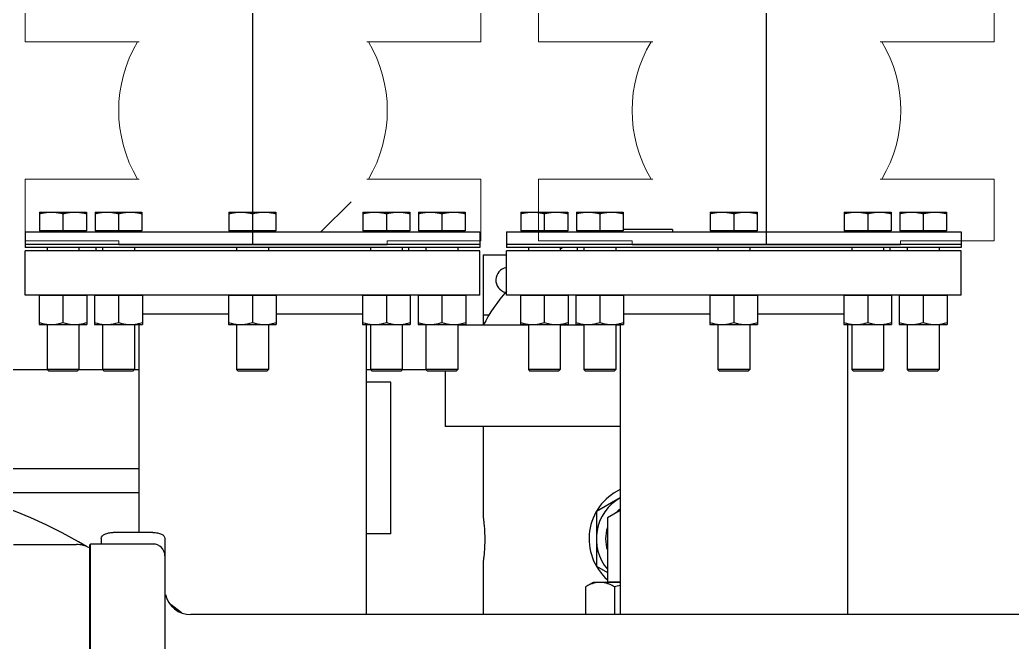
# Model space of a CAD drawing. Extents: x 0 to 160756, y 0 to 229247.
# Drawn here: x 65624.7 to 66123.4, y 98074.9 to 98387.6 of the extents above; entities that cross this region are included whole.
import ezdxf

# ---------------------------------------------------------------- set-up
doc = ezdxf.new("R2010")
doc.units = 0
doc.header["$LTSCALE"] = 10
doc.linetypes.add('XCM7P30CDA$0$22P2-SM-07-C10-001-CDA$0$F22P2-CDA-07-C10-00$0$CENTER', pattern=[50.8, 31.75, -6.35, 6.35, -6.35])
doc.linetypes.add('XCM7P30CDA-200K$0$22P2-SM-07-C10-001-CDA$0$F22P2-CDA-07-C10-00$0$CENTER', pattern=[50.8, 31.75, -6.35, 6.35, -6.35])
doc.layers.add('XCM7P30CDA$0$22P2-SM-07-C10-001-CDA$0$F22P2-CDA-07-C10-00$0$Center', color=252, linetype='XCM7P30CDA$0$22P2-SM-07-C10-001-CDA$0$F22P2-CDA-07-C10-00$0$CENTER')
doc.layers.add('XCM7P30CDA-200K$0$22P2-SM-07-C10-001-CDA$0$F22P2-CDA-07-C10-00$0$Center', color=1, linetype='XCM7P30CDA-200K$0$22P2-SM-07-C10-001-CDA$0$F22P2-CDA-07-C10-00$0$CENTER')
for name, color, linetype, lineweight in [('XCM7P30CDA$0$M-PIPE-32_4C CONDENSER WATER SUPPLY-1', 252, 'Continuous', 5), ('XCM7P30CDA$0$M-PIPE-38_4C CONDENSER WATER RETURN-1', 252, 'Continuous', 5), ('XCM7Q30CDA-200K$0$xCUP-L40-M03-HVAC-EQ$0$xCUP-L40-M03-HVAC-EQ$0$XCUP-L40-HVAC-EQ$0$XCUP-L40-HVAC-機房EQ$0$U-CDA-EQ', 3, 'Continuous', 25)]:
    doc.layers.add(name, color=color, linetype=linetype, lineweight=lineweight)
doc.layers.add('XCM7P30CDA-200K$0$M-PIPE-32_4C CONDENSER WATER SUPPLY-1', color=4, linetype='Continuous', lineweight=5, true_color=0x00ffff)
doc.layers.add('XCM7P30CDA-200K$0$M-PIPE-38_4C CONDENSER WATER RETURN-1', color=3, linetype='Continuous', lineweight=5, true_color=0x00ff00)

# ---------------------------------------------------------------- blocks, each defined once
blk = doc.blocks.new('XCM7P30CDA-200K$0$22P2-SM-07-C10-001-CDA$0$F22P2-CDA-07-C10-00$0$FlexibleRubberJoint-100A_F150#')
at = {"color": 0, "linetype": 'ByBlock'}
for p, q in [((6.745, 13.5), (-6.745, 13.5)), ((-6.745, 13.5), (-6.745, 13.3)), ((6.745, 13.3), (6.745, 13.5)), ((-11.45, 13.3), (-6.745, 13.3)), ((-11.45, 13.3), (-11.45, 10.2)), ((6.745, 13.3), (11.45, 13.3)), ((11.45, 10.2), (11.45, 13.3)), ((-11.45, 10.2), (-5.715, 10.2)), ((5.715, 10.2), (11.45, 10.2)), ((-5.715, 3.3), (-11.45, 3.3)), ((-11.45, 3.3), (-11.45, 0.2)), ((11.45, 3.3), (5.715, 3.3)), ((11.45, 0.2), (11.45, 3.3)), ((-6.745, 0.2), (-11.45, 0.2)), ((-6.745, 0.2), (-6.745, 0)), ((-6.745, 0), (6.745, 0)), ((11.45, 0.2), (6.745, 0.2)), ((6.745, 0), (6.745, 0.2))]:
    blk.add_line(p, q, dxfattribs=at)
for start, end in [(149.2621, 210.7379), (329.2621, 30.7379)]:
    blk.add_arc((0, 6.75), 6.75, start, end, dxfattribs=at)
at = {"layer": 'XCM7P30CDA-200K$0$22P2-SM-07-C10-001-CDA$0$F22P2-CDA-07-C10-00$0$Center'}
blk.add_line((0, 13.5), (0, 0), dxfattribs=at)
blk = doc.blocks.new('XCM7P30CDA-200K')
at = {"layer": 'XCM7P30CDA-200K$0$M-PIPE-32_4C CONDENSER WATER SUPPLY-1', "xscale": 10, "yscale": 10, "zscale": 10, "rotation": 180}
blk.add_blockref('XCM7P30CDA-200K$0$22P2-SM-07-C10-001-CDA$0$F22P2-CDA-07-C10-00$0$FlexibleRubberJoint-100A_F150#', (65999.87, 98409.65), dxfattribs=at)
at = {"layer": 'XCM7P30CDA-200K$0$M-PIPE-38_4C CONDENSER WATER RETURN-1', "xscale": 10, "yscale": 10, "zscale": 10, "rotation": 180}
blk.add_blockref('XCM7P30CDA-200K$0$22P2-SM-07-C10-001-CDA$0$F22P2-CDA-07-C10-00$0$FlexibleRubberJoint-100A_F150#', (65741.83, 98409.65), dxfattribs=at)
blk = doc.blocks.new('XCM7Q30CDA-200K$0$xCUP-L40-M03-HVAC-EQ$0$xCUP-L40-M03-HVAC-EQ$0$XCUP-L40-HVAC-EQ$0$C700')
at = {"linetype": 'Continuous'}
for p, q in [((707.09, -476), (707.09, -523.53)), ((645.12, -569.61), (645.12, -490.14)), ((657.11, -569.61), (657.11, -490.14)), ((619.18, -506.58), (619.18, -538.32)), ((618.15, -543.28), (620.57, -539.23)), ((707.09, -539.52), (707.09, -551.41)), ((618.9, -544.77), (262.87, -544.77)), ((363.41, -545.27), (619.4, -545.27)), ((618.9, -544.77), (619.4, -545.27)), ((619.4, -576.75), (619.4, -545.27)), ((622.22, -550.76), (619.4, -550.76)), ((625.22, -576.75), (625.22, -556.76)), ((707.09, -567.4), (707.09, -569.61)), ((613.4, -582.75), (332.19, -582.75)), ((622.22, -582.75), (613.41, -582.75)), ((584.78, -591.14), (588.79, -585.89)), ((583.92, -1408.38), (583.92, -595.74)), ((791.42, -676.36), (776.21, -661.15)), ((624.58, -696.3), (624.58, -683.85)), ((700.74, -696.3), (700.74, -683.85)), ((707.09, -683.85), (707.09, -686.05)), ((624.58, -696.3), (700.74, -696.3)), ((707.09, -702.05), (707.09, -713.94)), ((706.24, -723.66), (678.54, -723.66)), ((678.54, -811.5), (678.54, -723.66)), ((729.31, -765.42), (729.31, -729.93)), ((610.66, -742.7), (583.92, -742.7)), ((678.54, -742.7), (632.88, -742.7)), ((764.71, -742.7), (729.31, -742.7)), ((734.39, -745.58), (734.39, -742.7)), ((764.71, -742.7), (764.71, -754.37)), ((729.31, -793.3), (729.31, -781.41)), ((597.88, -794.05), (583.92, -794.05)), ((600.14, -797.98), (597.88, -794.05)), ((600.14, -811.5), (600.14, -797.98)), ((608.26, -799.57), (605.05, -805.12)), ((635.74, -799.57), (608.26, -799.57)), ((642.62, -811.47), (635.74, -799.57)), ((632.54, -805.12), (600.17, -805.12)), ((600.17, -811.5), (600.17, -805.12)), ((636.22, -811.5), (632.54, -805.12)), ((597.88, -808.71), (583.92, -808.71)), ((729.31, -811.5), (729.31, -809.3)), ((777.4, -837.91), (777.4, -813.08)), ((777.4, -837.91), (776.21, -837.91))]:
    blk.add_line(p, q, dxfattribs=at)
at = {"linetype": 'Continuous', "lineweight": 30}
for p, q in [((744.52, -512.48), (766.81, -512.48)), ((744.52, -740.98), (744.52, -512.48)), ((766.81, -740.98), (766.81, -512.48)), ((776.21, -512.48), (768.34, -512.48)), ((768.34, -740.98), (768.34, -512.48)), ((769.86, -740.98), (769.86, -512.48)), ((776.21, -512.48), (776.21, -740.98)), ((707.04, -523.53), (706.24, -524.33)), ((729.68, -523.53), (707.04, -523.53)), ((707.04, -539.52), (707.04, -523.53)), ((744.37, -519.53), (729.68, -519.53)), ((729.68, -519.53), (729.68, -543.52)), ((744.37, -519.53), (744.37, -543.52)), ((744.37, -520.53), (744.47, -520.53)), ((744.47, -542.52), (744.47, -520.53)), ((744.52, -523.53), (744.47, -523.53)), ((768.34, -523.53), (766.81, -523.53)), ((776.71, -520.35), (776.21, -520.53)), ((786.2, -519.74), (776.71, -519.74)), ((776.71, -543.31), (776.71, -519.74)), ((786.2, -519.74), (786.2, -543.31)), ((706.24, -538.72), (706.24, -524.33)), ((744.37, -531.52), (730.75, -531.52)), ((785.45, -531.52), (776.71, -531.52)), ((707.04, -539.52), (706.24, -538.72)), ((729.68, -539.52), (707.04, -539.52)), ((744.37, -543.52), (729.68, -543.52)), ((744.37, -542.52), (744.47, -542.52)), ((744.52, -539.52), (744.47, -539.52)), ((768.34, -539.52), (766.81, -539.52)), ((776.71, -542.7), (776.21, -542.52)), ((786.2, -543.31), (776.71, -543.31)), ((744.37, -547.41), (729.68, -547.41)), ((729.68, -547.41), (729.68, -571.4)), ((744.37, -547.41), (744.37, -571.4)), ((744.37, -548.41), (744.47, -548.41)), ((744.47, -570.4), (744.47, -548.41)), ((766.81, -548.15), (768.34, -548.15)), ((776.71, -548.23), (776.21, -548.41)), ((786.2, -547.62), (776.71, -547.62)), ((776.71, -571.19), (776.71, -547.62)), ((786.2, -547.62), (786.2, -571.19)), ((707.04, -551.41), (706.24, -552.21)), ((706.24, -566.6), (706.24, -552.21)), ((729.68, -551.41), (707.04, -551.41)), ((707.04, -567.4), (707.04, -551.41)), ((744.52, -551.41), (744.47, -551.41)), ((768.34, -551.41), (766.81, -551.41)), ((744.37, -559.41), (730.75, -559.41)), ((785.45, -559.41), (776.71, -559.41)), ((707.04, -567.4), (706.24, -566.6)), ((729.68, -567.4), (707.04, -567.4)), ((744.52, -567.4), (744.47, -567.4)), ((768.34, -567.4), (766.81, -567.4)), ((729.68, -569.61), (625.22, -569.61)), ((744.37, -571.4), (729.68, -571.4)), ((735, -571.4), (735, -614.73)), ((744.37, -570.4), (744.47, -570.4)), ((776.71, -570.58), (776.21, -570.4)), ((786.2, -571.19), (776.71, -571.19)), ((744.37, -614.73), (729.68, -614.73)), ((729.68, -614.73), (729.68, -638.72)), ((744.37, -614.73), (744.37, -638.72)), ((744.37, -615.73), (744.47, -615.73)), ((744.47, -637.72), (744.47, -615.73)), ((776.71, -615.55), (776.21, -615.73)), ((786.2, -614.94), (776.71, -614.94)), ((776.71, -638.51), (776.71, -614.94)), ((786.2, -614.94), (786.2, -638.51)), ((707.04, -618.73), (706.24, -619.53)), ((706.24, -633.93), (706.24, -619.53)), ((729.68, -618.73), (707.04, -618.73)), ((707.04, -634.73), (707.04, -618.73)), ((744.52, -618.73), (744.47, -618.73)), ((768.34, -618.73), (766.81, -618.73)), ((744.37, -626.73), (730.75, -626.73)), ((785.45, -626.73), (776.71, -626.73)), ((707.04, -634.73), (706.24, -633.93)), ((729.68, -634.73), (707.04, -634.73)), ((744.37, -637.72), (744.47, -637.72)), ((744.52, -634.73), (744.47, -634.73)), ((768.34, -634.73), (766.81, -634.73)), ((776.71, -637.91), (776.21, -637.72)), ((744.37, -638.72), (729.68, -638.72)), ((735, -638.72), (735, -682.06)), ((786.2, -638.51), (776.71, -638.51)), ((744.37, -682.06), (729.68, -682.06)), ((729.68, -682.06), (729.68, -706.05)), ((744.37, -682.06), (744.37, -706.05)), ((744.37, -683.06), (744.47, -683.06)), ((744.47, -705.05), (744.47, -683.06)), ((776.71, -682.87), (776.21, -683.06)), ((786.2, -682.27), (776.71, -682.27)), ((776.71, -705.84), (776.71, -682.27)), ((786.2, -682.27), (786.2, -705.84)), ((729.68, -683.85), (583.92, -683.85)), ((707.04, -686.05), (706.24, -686.85)), ((706.24, -701.25), (706.24, -686.85)), ((729.68, -686.05), (707.04, -686.05)), ((707.04, -702.05), (707.04, -686.05)), ((744.52, -686.05), (744.47, -686.05)), ((768.34, -686.05), (766.81, -686.05)), ((744.37, -694.05), (730.75, -694.05)), ((785.45, -694.05), (776.71, -694.05)), ((707.04, -702.05), (706.24, -701.25)), ((729.68, -702.05), (707.04, -702.05)), ((744.52, -702.05), (744.47, -702.05)), ((768.34, -702.05), (766.81, -702.05)), ((744.37, -706.05), (729.68, -706.05)), ((744.37, -705.05), (744.47, -705.05)), ((766.81, -705.31), (768.34, -705.31)), ((776.71, -705.23), (776.21, -705.05)), ((786.2, -705.84), (776.71, -705.84)), ((744.37, -709.94), (729.68, -709.94)), ((729.68, -709.94), (729.68, -733.93)), ((744.37, -709.94), (744.37, -733.93)), ((744.37, -710.94), (744.47, -710.94)), ((744.47, -732.93), (744.47, -710.94)), ((776.71, -710.76), (776.21, -710.94)), ((786.2, -710.15), (776.71, -710.15)), ((776.71, -733.72), (776.71, -710.15)), ((786.2, -710.15), (786.2, -733.72)), ((707.04, -713.94), (706.24, -714.74)), ((706.24, -729.13), (706.24, -714.74)), ((729.68, -713.94), (707.04, -713.94)), ((707.04, -729.93), (707.04, -713.94)), ((744.52, -713.94), (744.47, -713.94)), ((768.34, -713.94), (766.81, -713.94)), ((744.37, -721.94), (730.75, -721.94)), ((785.45, -721.94), (776.71, -721.94)), ((707.04, -729.93), (706.24, -729.13)), ((729.68, -729.93), (707.04, -729.93)), ((744.37, -732.93), (744.47, -732.93)), ((744.52, -729.93), (744.47, -729.93)), ((768.34, -729.93), (766.81, -729.93)), ((776.71, -733.11), (776.21, -732.93)), ((744.37, -733.93), (729.68, -733.93)), ((786.2, -733.72), (776.71, -733.72)), ((744.52, -740.98), (766.81, -740.98)), ((776.21, -740.98), (768.34, -740.98)), ((744.52, -754.37), (766.81, -754.37)), ((744.52, -982.87), (744.52, -754.37)), ((766.81, -982.87), (766.81, -754.37)), ((776.21, -754.37), (768.34, -754.37)), ((768.34, -982.87), (768.34, -754.37)), ((769.86, -982.87), (769.86, -754.37)), ((776.21, -754.37), (776.21, -982.87)), ((744.37, -761.42), (729.68, -761.42)), ((729.68, -761.42), (729.68, -785.41)), ((744.37, -761.42), (744.37, -785.41)), ((744.37, -762.42), (744.47, -762.42)), ((744.47, -784.41), (744.47, -762.42)), ((776.71, -762.24), (776.21, -762.42)), ((786.2, -761.63), (776.71, -761.63)), ((776.71, -785.2), (776.71, -761.63)), ((786.2, -761.63), (786.2, -785.2)), ((707.04, -765.42), (706.24, -766.22)), ((706.24, -780.61), (706.24, -766.22)), ((729.68, -765.42), (707.04, -765.42)), ((707.04, -781.41), (707.04, -765.42)), ((744.52, -765.42), (744.47, -765.42)), ((768.34, -765.42), (766.81, -765.42)), ((744.37, -773.41), (730.75, -773.41)), ((785.45, -773.41), (776.71, -773.41)), ((707.04, -781.41), (706.24, -780.61)), ((729.68, -781.41), (707.04, -781.41)), ((744.52, -781.41), (744.47, -781.41)), ((768.34, -781.41), (766.81, -781.41)), ((744.37, -785.41), (729.68, -785.41)), ((744.37, -784.41), (744.47, -784.41)), ((776.71, -784.59), (776.21, -784.41)), ((786.2, -785.2), (776.71, -785.2)), ((744.37, -789.3), (729.68, -789.3)), ((729.68, -789.3), (729.68, -813.29)), ((744.37, -789.3), (744.37, -813.29)), ((744.37, -790.3), (744.47, -790.3)), ((744.47, -812.29), (744.47, -790.3)), ((766.81, -790.04), (768.34, -790.04)), ((776.71, -790.12), (776.21, -790.3)), ((786.2, -789.51), (776.71, -789.51)), ((776.71, -813.08), (776.71, -789.51)), ((786.2, -789.51), (786.2, -813.08)), ((707.04, -793.3), (706.24, -794.1)), ((706.24, -808.5), (706.24, -794.1)), ((729.68, -793.3), (707.04, -793.3)), ((707.04, -809.3), (707.04, -793.3)), ((744.52, -793.3), (744.47, -793.3)), ((768.34, -793.3), (766.81, -793.3)), ((744.37, -801.3), (730.75, -801.3)), ((785.45, -801.3), (776.71, -801.3)), ((729.68, -811.5), (583.92, -811.5)), ((707.04, -809.3), (706.24, -808.5)), ((729.68, -809.3), (707.04, -809.3)), ((744.37, -812.29), (744.47, -812.29)), ((744.52, -809.3), (744.47, -809.3)), ((768.34, -809.3), (766.81, -809.3)), ((776.71, -812.48), (776.21, -812.29)), ((744.37, -813.29), (729.68, -813.29)), ((735, -813.29), (735, -856.63)), ((786.2, -813.08), (776.71, -813.08)), ((744.37, -856.63), (729.68, -856.63)), ((729.68, -856.63), (729.68, -880.62)), ((744.37, -856.63), (744.37, -880.62)), ((744.37, -857.63), (744.47, -857.63)), ((744.47, -879.62), (744.47, -857.63)), ((776.71, -857.44), (776.21, -857.63)), ((786.2, -856.84), (776.71, -856.84)), ((776.71, -880.41), (776.71, -856.84)), ((786.2, -856.84), (786.2, -880.41)), ((707.04, -860.62), (706.24, -861.42)), ((706.24, -875.82), (706.24, -861.42)), ((729.68, -860.62), (707.04, -860.62)), ((707.04, -876.62), (707.04, -860.62)), ((744.52, -860.62), (744.47, -860.62)), ((768.34, -860.62), (766.81, -860.62)), ((744.37, -868.62), (730.75, -868.62)), ((785.45, -868.62), (776.71, -868.62)), ((707.04, -876.62), (706.24, -875.82)), ((729.68, -876.62), (707.04, -876.62)), ((744.52, -876.62), (744.47, -876.62)), ((768.34, -876.62), (766.81, -876.62)), ((744.37, -880.62), (729.68, -880.62)), ((735, -880.62), (735, -923.95)), ((744.37, -879.62), (744.47, -879.62)), ((776.71, -879.8), (776.21, -879.62)), ((786.2, -880.41), (776.71, -880.41)), ((729.68, -925.75), (583.92, -925.75)), ((744.37, -923.95), (729.68, -923.95)), ((729.68, -923.95), (729.68, -947.94)), ((744.37, -923.95), (744.37, -947.94)), ((744.37, -924.95), (744.47, -924.95)), ((744.47, -946.94), (744.47, -924.95)), ((776.71, -924.77), (776.21, -924.95)), ((786.2, -924.16), (776.71, -924.16)), ((776.71, -947.73), (776.71, -924.16)), ((786.2, -924.16), (786.2, -947.73)), ((707.04, -927.95), (706.24, -928.75)), ((706.24, -943.14), (706.24, -928.75)), ((729.68, -927.95), (707.04, -927.95)), ((707.04, -943.94), (707.04, -927.95)), ((744.52, -927.95), (744.47, -927.95)), ((768.34, -927.95), (766.81, -927.95)), ((744.37, -935.94), (730.75, -935.94)), ((785.45, -935.94), (776.71, -935.94)), ((707.04, -943.94), (706.24, -943.14)), ((729.68, -943.94), (707.04, -943.94)), ((744.37, -946.94), (744.47, -946.94)), ((744.52, -943.94), (744.47, -943.94)), ((768.34, -943.94), (766.81, -943.94)), ((766.81, -947.2), (768.34, -947.2)), ((776.71, -947.12), (776.21, -946.94)), ((744.37, -947.94), (729.68, -947.94)), ((744.37, -951.83), (729.68, -951.83)), ((729.68, -951.83), (729.68, -975.82)), ((744.37, -951.83), (744.37, -975.82)), ((786.2, -947.73), (776.71, -947.73)), ((786.2, -952.04), (776.71, -952.04)), ((776.71, -975.61), (776.71, -952.04)), ((786.2, -952.04), (786.2, -975.61)), ((707.04, -955.83), (706.24, -956.63)), ((706.24, -971.03), (706.24, -956.63)), ((729.68, -955.83), (707.04, -955.83)), ((707.04, -971.82), (707.04, -955.83)), ((744.37, -952.83), (744.47, -952.83)), ((744.47, -974.82), (744.47, -952.83)), ((744.52, -955.83), (744.47, -955.83)), ((768.34, -955.83), (766.81, -955.83)), ((776.71, -952.65), (776.21, -952.83)), ((744.37, -963.83), (730.75, -963.83)), ((785.45, -963.83), (776.71, -963.83)), ((707.04, -971.82), (706.24, -971.03)), ((729.68, -971.82), (707.04, -971.82)), ((744.52, -971.82), (744.47, -971.82)), ((768.34, -971.82), (766.81, -971.82)), ((744.37, -975.82), (729.68, -975.82)), ((744.37, -974.82), (744.47, -974.82)), ((776.71, -975.01), (776.21, -974.82)), ((786.2, -975.61), (776.71, -975.61)), ((744.52, -982.87), (766.81, -982.87)), ((776.21, -982.87), (768.34, -982.87))]:
    blk.add_line(p, q, dxfattribs=at)
at = {"linetype": 'Continuous'}
blk.add_lwpolyline([(620.57, -539.23), (625.03, -531.11), (629.04, -523.12), (632.58, -515.3), (635.68, -507.58), (638.37, -499.94), (640.62, -492.45), (642.22, -486.18)], dxfattribs=at)
for centre, radius, start, end in [((606.48, -538.32), 12.69, 329.4777, 0), ((613.41, -576.75), 6, 270, 0), ((596.91, -595.74), 12.99, 102.7009, 180), ((687.9, -822.04), 89.49, 49.1387, 62.4398), ((752.01, -755.39), 6.35, 9.3043, 166.2296), ((687.9, -822.04), 89.49, 25.9554, 27.0084), ((622, -823.37), 27.48, 25.6025, 138.388), ((622, -823.37), 23.8, 30, 129.9421), ((622, -823.37), 27.48, 142.6319, 142.7175), ((622, -823.37), 19.13, 72.5315, 107.4685), ((622, -823.37), 19.13, 38.3592, 47.4685)]:
    blk.add_arc(centre, radius, start, end, dxfattribs=at)
at = {"linetype": 'Continuous', "lineweight": 30}
for points, knots in [([(730.75, -519.53), (730.61, -519.94), (730.36, -520.76), (730.06, -521.97), (729.84, -523.16), (729.71, -524.35), (729.68, -525.13), (729.68, -525.52)], [0, 0, 0, 0, 1.312116, 2.553786, 3.757028, 4.941231, 6.118242, 6.118242, 6.118242, 6.118242]), ([(785.45, -519.74), (785.49, -519.91), (785.57, -520.24), (785.67, -520.75), (785.77, -521.25), (785.86, -521.74), (785.94, -522.23), (786.01, -522.71), (786.07, -523.2), (786.12, -523.68), (786.15, -524.17), (786.18, -524.66), (786.2, -525.14), (786.2, -525.47), (786.2, -525.63)], [0, 0, 0, 0, 0.524913, 1.039034, 1.544677, 2.043878, 2.538326, 3.029474, 3.518493, 4.006277, 4.493467, 4.980458, 5.467441, 5.95446, 5.95446, 5.95446, 5.95446]), ([(729.68, -525.52), (729.68, -525.92), (729.71, -526.7), (729.84, -527.89), (730.06, -529.08), (730.36, -530.29), (730.61, -531.11), (730.75, -531.52)], [0, 0, 0, 0, 1.177259, 2.361589, 3.564805, 4.806162, 6.118242, 6.118242, 6.118242, 6.118242]), ([(786.2, -525.63), (786.2, -525.78), (786.2, -526.08), (786.18, -526.53), (786.16, -526.98), (786.13, -527.43), (786.09, -527.87), (786.04, -528.32), (785.98, -528.77), (785.91, -529.22), (785.83, -529.67), (785.75, -530.13), (785.66, -530.59), (785.56, -531.05), (785.48, -531.36), (785.45, -531.52)], [0, 0, 0, 0, 0.449571, 0.899108, 1.348634, 1.798274, 2.248292, 2.699127, 3.15139, 3.605893, 4.063653, 4.525875, 4.993957, 5.469549, 5.954474, 5.954474, 5.954474, 5.954474]), ([(730.75, -531.52), (730.61, -531.94), (730.36, -532.75), (730.06, -533.97), (729.84, -535.16), (729.71, -536.34), (729.68, -537.13), (729.68, -537.52)], [0, 0, 0, 0, 1.312116, 2.553786, 3.757028, 4.941231, 6.118242, 6.118242, 6.118242, 6.118242]), ([(785.45, -531.52), (785.49, -531.69), (785.57, -532.03), (785.67, -532.53), (785.77, -533.03), (785.86, -533.52), (785.94, -534.01), (786.01, -534.5), (786.07, -534.98), (786.12, -535.47), (786.15, -535.95), (786.18, -536.44), (786.2, -536.93), (786.2, -537.25), (786.2, -537.41)], [0, 0, 0, 0, 0.524913, 1.039034, 1.544677, 2.043878, 2.538326, 3.029474, 3.518493, 4.006277, 4.493467, 4.980458, 5.467441, 5.95446, 5.95446, 5.95446, 5.95446]), ([(729.68, -537.52), (729.68, -537.91), (729.71, -538.7), (729.84, -539.88), (730.06, -541.07), (730.36, -542.29), (730.61, -543.1), (730.75, -543.52)], [0, 0, 0, 0, 1.177259, 2.361589, 3.564805, 4.806162, 6.118242, 6.118242, 6.118242, 6.118242]), ([(786.2, -537.41), (786.2, -537.56), (786.2, -537.86), (786.18, -538.31), (786.16, -538.76), (786.13, -539.21), (786.09, -539.66), (786.04, -540.11), (785.98, -540.56), (785.91, -541.01), (785.83, -541.46), (785.75, -541.91), (785.66, -542.37), (785.56, -542.84), (785.48, -543.15), (785.45, -543.31)], [0, 0, 0, 0, 0.449571, 0.899108, 1.348634, 1.798274, 2.248292, 2.699127, 3.15139, 3.605893, 4.063653, 4.525875, 4.993957, 5.469549, 5.954474, 5.954474, 5.954474, 5.954474]), ([(730.75, -547.41), (730.61, -547.83), (730.36, -548.64), (730.06, -549.86), (729.84, -551.05), (729.71, -552.23), (729.68, -553.02), (729.68, -553.41)], [0, 0, 0, 0, 1.312116, 2.553786, 3.757028, 4.941231, 6.118242, 6.118242, 6.118242, 6.118242]), ([(785.45, -547.62), (785.49, -547.79), (785.57, -548.13), (785.67, -548.63), (785.77, -549.13), (785.86, -549.62), (785.94, -550.11), (786.01, -550.6), (786.07, -551.08), (786.12, -551.57), (786.15, -552.06), (786.18, -552.54), (786.2, -553.03), (786.2, -553.35), (786.2, -553.52)], [0, 0, 0, 0, 0.524913, 1.039034, 1.544677, 2.043878, 2.538326, 3.029474, 3.518493, 4.006277, 4.493467, 4.980458, 5.467441, 5.95446, 5.95446, 5.95446, 5.95446]), ([(729.68, -553.41), (729.68, -553.8), (729.71, -554.59), (729.84, -555.77), (730.06, -556.96), (730.36, -558.18), (730.61, -558.99), (730.75, -559.41)], [0, 0, 0, 0, 1.177259, 2.361589, 3.564805, 4.806162, 6.118242, 6.118242, 6.118242, 6.118242]), ([(786.2, -553.52), (786.2, -553.67), (786.2, -553.96), (786.18, -554.41), (786.16, -554.86), (786.13, -555.31), (786.09, -555.76), (786.04, -556.21), (785.98, -556.66), (785.91, -557.11), (785.83, -557.56), (785.75, -558.01), (785.66, -558.47), (785.56, -558.94), (785.48, -559.25), (785.45, -559.41)], [0, 0, 0, 0, 0.449571, 0.899108, 1.348634, 1.798274, 2.248292, 2.699127, 3.15139, 3.605893, 4.063653, 4.525875, 4.993957, 5.469549, 5.954474, 5.954474, 5.954474, 5.954474]), ([(730.75, -559.41), (730.61, -559.82), (730.36, -560.64), (730.06, -561.85), (729.84, -563.04), (729.71, -564.23), (729.68, -565.01), (729.68, -565.4)], [0, 0, 0, 0, 1.312116, 2.553786, 3.757028, 4.941231, 6.118242, 6.118242, 6.118242, 6.118242]), ([(785.45, -559.41), (785.49, -559.58), (785.57, -559.92), (785.67, -560.42), (785.77, -560.92), (785.86, -561.41), (785.94, -561.9), (786.01, -562.38), (786.07, -562.87), (786.12, -563.35), (786.15, -563.84), (786.18, -564.33), (786.2, -564.81), (786.2, -565.14), (786.2, -565.3)], [0, 0, 0, 0, 0.524913, 1.039034, 1.544677, 2.043878, 2.538326, 3.029474, 3.518493, 4.006277, 4.493467, 4.980458, 5.467441, 5.95446, 5.95446, 5.95446, 5.95446]), ([(729.68, -565.4), (729.68, -565.8), (729.71, -566.58), (729.84, -567.77), (730.06, -568.96), (730.36, -570.17), (730.61, -570.99), (730.75, -571.4)], [0, 0, 0, 0, 1.177259, 2.361589, 3.564805, 4.806162, 6.118242, 6.118242, 6.118242, 6.118242]), ([(786.2, -565.3), (786.2, -565.45), (786.2, -565.75), (786.18, -566.2), (786.16, -566.65), (786.13, -567.1), (786.09, -567.54), (786.04, -567.99), (785.98, -568.44), (785.91, -568.89), (785.83, -569.34), (785.75, -569.8), (785.66, -570.26), (785.56, -570.72), (785.48, -571.04), (785.45, -571.19)], [0, 0, 0, 0, 0.449571, 0.899108, 1.348634, 1.798274, 2.248292, 2.699127, 3.15139, 3.605893, 4.063653, 4.525875, 4.993957, 5.469549, 5.954474, 5.954474, 5.954474, 5.954474]), ([(730.75, -614.73), (730.61, -615.15), (730.36, -615.96), (730.06, -617.18), (729.84, -618.37), (729.71, -619.55), (729.68, -620.34), (729.68, -620.73)], [0, 0, 0, 0, 1.312116, 2.553786, 3.757028, 4.941231, 6.118242, 6.118242, 6.118242, 6.118242]), ([(785.45, -614.94), (785.49, -615.11), (785.57, -615.45), (785.67, -615.96), (785.77, -616.45), (785.86, -616.94), (785.94, -617.43), (786.01, -617.92), (786.07, -618.41), (786.12, -618.89), (786.15, -619.38), (786.18, -619.86), (786.2, -620.35), (786.2, -620.67), (786.2, -620.84)], [0, 0, 0, 0, 0.524913, 1.039034, 1.544677, 2.043878, 2.538326, 3.029474, 3.518493, 4.006277, 4.493467, 4.980458, 5.467441, 5.95446, 5.95446, 5.95446, 5.95446]), ([(729.68, -620.73), (729.68, -621.12), (729.71, -621.91), (729.84, -623.09), (730.06, -624.28), (730.36, -625.5), (730.61, -626.31), (730.75, -626.73)], [0, 0, 0, 0, 1.177259, 2.361589, 3.564805, 4.806162, 6.118242, 6.118242, 6.118242, 6.118242]), ([(786.2, -620.84), (786.2, -620.99), (786.2, -621.29), (786.18, -621.74), (786.16, -622.18), (786.13, -622.63), (786.09, -623.08), (786.04, -623.53), (785.98, -623.98), (785.91, -624.43), (785.83, -624.88), (785.75, -625.34), (785.66, -625.79), (785.56, -626.26), (785.48, -626.57), (785.45, -626.73)], [0, 0, 0, 0, 0.449571, 0.899108, 1.348634, 1.798274, 2.248292, 2.699127, 3.15139, 3.605893, 4.063653, 4.525875, 4.993957, 5.469549, 5.954474, 5.954474, 5.954474, 5.954474]), ([(730.75, -626.73), (730.61, -627.14), (730.36, -627.96), (730.06, -629.17), (729.84, -630.37), (729.71, -631.55), (729.68, -632.33), (729.68, -632.73)], [0, 0, 0, 0, 1.312116, 2.553786, 3.757028, 4.941231, 6.118242, 6.118242, 6.118242, 6.118242]), ([(785.45, -626.73), (785.49, -626.9), (785.57, -627.24), (785.67, -627.74), (785.77, -628.24), (785.86, -628.73), (785.94, -629.22), (786.01, -629.7), (786.07, -630.19), (786.12, -630.68), (786.15, -631.16), (786.18, -631.65), (786.2, -632.13), (786.2, -632.46), (786.2, -632.62)], [0, 0, 0, 0, 0.524913, 1.039034, 1.544677, 2.043878, 2.538326, 3.029474, 3.518493, 4.006277, 4.493467, 4.980458, 5.467441, 5.95446, 5.95446, 5.95446, 5.95446]), ([(729.68, -632.73), (729.68, -633.12), (729.71, -633.91), (729.84, -635.09), (730.06, -636.28), (730.36, -637.5), (730.61, -638.31), (730.75, -638.72)], [0, 0, 0, 0, 1.177259, 2.361589, 3.564805, 4.806162, 6.118242, 6.118242, 6.118242, 6.118242]), ([(786.2, -632.62), (786.2, -632.77), (786.2, -633.07), (786.18, -633.52), (786.16, -633.97), (786.13, -634.42), (786.09, -634.87), (786.04, -635.31), (785.98, -635.76), (785.91, -636.21), (785.83, -636.67), (785.75, -637.12), (785.66, -637.58), (785.56, -638.05), (785.48, -638.36), (785.45, -638.51)], [0, 0, 0, 0, 0.449571, 0.899108, 1.348634, 1.798274, 2.248292, 2.699127, 3.15139, 3.605893, 4.063653, 4.525875, 4.993957, 5.469549, 5.954474, 5.954474, 5.954474, 5.954474]), ([(730.75, -682.06), (730.61, -682.47), (730.36, -683.29), (730.06, -684.5), (729.84, -685.69), (729.71, -686.87), (729.68, -687.66), (729.68, -688.05)], [0, 0, 0, 0, 1.312116, 2.553786, 3.757028, 4.941231, 6.118242, 6.118242, 6.118242, 6.118242]), ([(785.45, -682.27), (785.49, -682.44), (785.57, -682.77), (785.67, -683.28), (785.77, -683.77), (785.86, -684.27), (785.94, -684.75), (786.01, -685.24), (786.07, -685.73), (786.12, -686.21), (786.15, -686.7), (786.18, -687.19), (786.2, -687.67), (786.2, -688), (786.2, -688.16)], [0, 0, 0, 0, 0.524913, 1.039034, 1.544677, 2.043878, 2.538326, 3.029474, 3.518493, 4.006277, 4.493467, 4.980458, 5.467441, 5.95446, 5.95446, 5.95446, 5.95446]), ([(729.68, -688.05), (729.68, -688.45), (729.71, -689.23), (729.84, -690.42), (730.06, -691.61), (730.36, -692.82), (730.61, -693.64), (730.75, -694.05)], [0, 0, 0, 0, 1.177259, 2.361589, 3.564805, 4.806162, 6.118242, 6.118242, 6.118242, 6.118242]), ([(786.2, -688.16), (786.2, -688.31), (786.2, -688.61), (786.18, -689.06), (786.16, -689.51), (786.13, -689.96), (786.09, -690.4), (786.04, -690.85), (785.98, -691.3), (785.91, -691.75), (785.83, -692.2), (785.75, -692.66), (785.66, -693.12), (785.56, -693.58), (785.48, -693.89), (785.45, -694.05)], [0, 0, 0, 0, 0.449571, 0.899108, 1.348634, 1.798274, 2.248292, 2.699127, 3.15139, 3.605893, 4.063653, 4.525875, 4.993957, 5.469549, 5.954474, 5.954474, 5.954474, 5.954474]), ([(730.75, -694.05), (730.61, -694.47), (730.36, -695.28), (730.06, -696.5), (729.84, -697.69), (729.71, -698.87), (729.68, -699.66), (729.68, -700.05)], [0, 0, 0, 0, 1.312116, 2.553786, 3.757028, 4.941231, 6.118242, 6.118242, 6.118242, 6.118242]), ([(785.45, -694.05), (785.49, -694.22), (785.57, -694.56), (785.67, -695.06), (785.77, -695.56), (785.86, -696.05), (785.94, -696.54), (786.01, -697.03), (786.07, -697.51), (786.12, -698), (786.15, -698.48), (786.18, -698.97), (786.2, -699.46), (786.2, -699.78), (786.2, -699.94)], [0, 0, 0, 0, 0.524913, 1.039034, 1.544677, 2.043878, 2.538326, 3.029474, 3.518493, 4.006277, 4.493467, 4.980458, 5.467441, 5.95446, 5.95446, 5.95446, 5.95446]), ([(729.68, -700.05), (729.68, -700.44), (729.71, -701.23), (729.84, -702.41), (730.06, -703.6), (730.36, -704.82), (730.61, -705.63), (730.75, -706.05)], [0, 0, 0, 0, 1.177259, 2.361589, 3.564805, 4.806162, 6.118242, 6.118242, 6.118242, 6.118242]), ([(786.2, -699.94), (786.2, -700.09), (786.2, -700.39), (786.18, -700.84), (786.16, -701.29), (786.13, -701.74), (786.09, -702.19), (786.04, -702.64), (785.98, -703.09), (785.91, -703.54), (785.83, -703.99), (785.75, -704.44), (785.66, -704.9), (785.56, -705.37), (785.48, -705.68), (785.45, -705.84)], [0, 0, 0, 0, 0.449571, 0.899108, 1.348634, 1.798274, 2.248292, 2.699127, 3.15139, 3.605893, 4.063653, 4.525875, 4.993957, 5.469549, 5.954474, 5.954474, 5.954474, 5.954474]), ([(730.75, -709.94), (730.61, -710.36), (730.36, -711.17), (730.06, -712.39), (729.84, -713.58), (729.71, -714.76), (729.68, -715.55), (729.68, -715.94)], [0, 0, 0, 0, 1.312116, 2.553786, 3.757028, 4.941231, 6.118242, 6.118242, 6.118242, 6.118242]), ([(785.45, -710.15), (785.49, -710.32), (785.57, -710.66), (785.67, -711.16), (785.77, -711.66), (785.86, -712.15), (785.94, -712.64), (786.01, -713.13), (786.07, -713.61), (786.12, -714.1), (786.15, -714.58), (786.18, -715.07), (786.2, -715.56), (786.2, -715.88), (786.2, -716.04)], [0, 0, 0, 0, 0.524913, 1.039034, 1.544677, 2.043878, 2.538326, 3.029474, 3.518493, 4.006277, 4.493467, 4.980458, 5.467441, 5.95446, 5.95446, 5.95446, 5.95446]), ([(729.68, -715.94), (729.68, -716.33), (729.71, -717.12), (729.84, -718.3), (730.06, -719.49), (730.36, -720.71), (730.61, -721.52), (730.75, -721.94)], [0, 0, 0, 0, 1.177259, 2.361589, 3.564805, 4.806162, 6.118242, 6.118242, 6.118242, 6.118242]), ([(786.2, -716.04), (786.2, -716.19), (786.2, -716.49), (786.18, -716.94), (786.16, -717.39), (786.13, -717.84), (786.09, -718.29), (786.04, -718.74), (785.98, -719.19), (785.91, -719.64), (785.83, -720.09), (785.75, -720.54), (785.66, -721), (785.56, -721.47), (785.48, -721.78), (785.45, -721.94)], [0, 0, 0, 0, 0.449571, 0.899108, 1.348634, 1.798274, 2.248292, 2.699127, 3.15139, 3.605893, 4.063653, 4.525875, 4.993957, 5.469549, 5.954474, 5.954474, 5.954474, 5.954474]), ([(730.75, -721.94), (730.61, -722.35), (730.36, -723.17), (730.06, -724.38), (729.84, -725.57), (729.71, -726.75), (729.68, -727.54), (729.68, -727.93)], [0, 0, 0, 0, 1.312116, 2.553786, 3.757028, 4.941231, 6.118242, 6.118242, 6.118242, 6.118242]), ([(785.45, -721.94), (785.49, -722.11), (785.57, -722.44), (785.67, -722.95), (785.77, -723.44), (785.86, -723.94), (785.94, -724.43), (786.01, -724.91), (786.07, -725.4), (786.12, -725.88), (786.15, -726.37), (786.18, -726.86), (786.2, -727.34), (786.2, -727.67), (786.2, -727.83)], [0, 0, 0, 0, 0.524913, 1.039034, 1.544677, 2.043878, 2.538326, 3.029474, 3.518493, 4.006277, 4.493467, 4.980458, 5.467441, 5.95446, 5.95446, 5.95446, 5.95446]), ([(729.68, -727.93), (729.68, -728.33), (729.71, -729.11), (729.84, -730.3), (730.06, -731.49), (730.36, -732.7), (730.61, -733.52), (730.75, -733.93)], [0, 0, 0, 0, 1.177259, 2.361589, 3.564805, 4.806162, 6.118242, 6.118242, 6.118242, 6.118242]), ([(786.2, -727.83), (786.2, -727.98), (786.2, -728.28), (786.18, -728.73), (786.16, -729.18), (786.13, -729.63), (786.09, -730.07), (786.04, -730.52), (785.98, -730.97), (785.91, -731.42), (785.83, -731.87), (785.75, -732.33), (785.66, -732.79), (785.56, -733.25), (785.48, -733.56), (785.45, -733.72)], [0, 0, 0, 0, 0.449571, 0.899108, 1.348634, 1.798274, 2.248292, 2.699127, 3.15139, 3.605893, 4.063653, 4.525875, 4.993957, 5.469549, 5.954474, 5.954474, 5.954474, 5.954474]), ([(730.75, -761.42), (730.61, -761.83), (730.36, -762.65), (730.06, -763.86), (729.84, -765.06), (729.71, -766.24), (729.68, -767.02), (729.68, -767.42)], [0, 0, 0, 0, 1.312116, 2.553786, 3.757028, 4.941231, 6.118242, 6.118242, 6.118242, 6.118242]), ([(785.45, -761.63), (785.49, -761.8), (785.57, -762.14), (785.67, -762.64), (785.77, -763.14), (785.86, -763.63), (785.94, -764.12), (786.01, -764.6), (786.07, -765.09), (786.12, -765.58), (786.15, -766.06), (786.18, -766.55), (786.2, -767.03), (786.2, -767.36), (786.2, -767.52)], [0, 0, 0, 0, 0.524913, 1.039034, 1.544677, 2.043878, 2.538326, 3.029474, 3.518493, 4.006277, 4.493467, 4.980458, 5.467441, 5.95446, 5.95446, 5.95446, 5.95446]), ([(729.68, -767.42), (729.68, -767.81), (729.71, -768.6), (729.84, -769.78), (730.06, -770.97), (730.36, -772.18), (730.61, -773), (730.75, -773.41)], [0, 0, 0, 0, 1.177259, 2.361589, 3.564805, 4.806162, 6.118242, 6.118242, 6.118242, 6.118242]), ([(786.2, -767.52), (786.2, -767.67), (786.2, -767.97), (786.18, -768.42), (786.16, -768.87), (786.13, -769.32), (786.09, -769.77), (786.04, -770.21), (785.98, -770.66), (785.91, -771.11), (785.83, -771.56), (785.75, -772.02), (785.66, -772.48), (785.56, -772.94), (785.48, -773.26), (785.45, -773.41)], [0, 0, 0, 0, 0.449571, 0.899108, 1.348634, 1.798274, 2.248292, 2.699127, 3.15139, 3.605893, 4.063653, 4.525875, 4.993957, 5.469549, 5.954474, 5.954474, 5.954474, 5.954474]), ([(730.75, -773.41), (730.61, -773.83), (730.36, -774.64), (730.06, -775.86), (729.84, -777.05), (729.71, -778.23), (729.68, -779.02), (729.68, -779.41)], [0, 0, 0, 0, 1.312116, 2.553786, 3.757028, 4.941231, 6.118242, 6.118242, 6.118242, 6.118242]), ([(785.45, -773.41), (785.49, -773.58), (785.57, -773.92), (785.67, -774.42), (785.77, -774.92), (785.86, -775.41), (785.94, -775.9), (786.01, -776.39), (786.07, -776.87), (786.12, -777.36), (786.15, -777.85), (786.18, -778.33), (786.2, -778.82), (786.2, -779.14), (786.2, -779.31)], [0, 0, 0, 0, 0.524913, 1.039034, 1.544677, 2.043878, 2.538326, 3.029474, 3.518493, 4.006277, 4.493467, 4.980458, 5.467441, 5.95446, 5.95446, 5.95446, 5.95446]), ([(729.68, -779.41), (729.68, -779.8), (729.71, -780.59), (729.84, -781.77), (730.06, -782.96), (730.36, -784.18), (730.61, -784.99), (730.75, -785.41)], [0, 0, 0, 0, 1.177259, 2.361589, 3.564805, 4.806162, 6.118242, 6.118242, 6.118242, 6.118242]), ([(786.2, -779.31), (786.2, -779.46), (786.2, -779.76), (786.18, -780.21), (786.16, -780.65), (786.13, -781.1), (786.09, -781.55), (786.04, -782), (785.98, -782.45), (785.91, -782.9), (785.83, -783.35), (785.75, -783.8), (785.66, -784.26), (785.56, -784.73), (785.48, -785.04), (785.45, -785.2)], [0, 0, 0, 0, 0.449571, 0.899108, 1.348634, 1.798274, 2.248292, 2.699127, 3.15139, 3.605893, 4.063653, 4.525875, 4.993957, 5.469549, 5.954474, 5.954474, 5.954474, 5.954474]), ([(730.75, -789.3), (730.61, -789.72), (730.36, -790.53), (730.06, -791.75), (729.84, -792.94), (729.71, -794.12), (729.68, -794.91), (729.68, -795.3)], [0, 0, 0, 0, 1.312116, 2.553786, 3.757028, 4.941231, 6.118242, 6.118242, 6.118242, 6.118242]), ([(785.45, -789.51), (785.49, -789.68), (785.57, -790.02), (785.67, -790.53), (785.77, -791.02), (785.86, -791.51), (785.94, -792), (786.01, -792.49), (786.07, -792.98), (786.12, -793.46), (786.15, -793.95), (786.18, -794.43), (786.2, -794.92), (786.2, -795.24), (786.2, -795.41)], [0, 0, 0, 0, 0.524913, 1.039034, 1.544677, 2.043878, 2.538326, 3.029474, 3.518493, 4.006277, 4.493467, 4.980458, 5.467441, 5.95446, 5.95446, 5.95446, 5.95446]), ([(729.68, -795.3), (729.68, -795.69), (729.71, -796.48), (729.84, -797.66), (730.06, -798.85), (730.36, -800.07), (730.61, -800.88), (730.75, -801.3)], [0, 0, 0, 0, 1.177259, 2.361589, 3.564805, 4.806162, 6.118242, 6.118242, 6.118242, 6.118242]), ([(786.2, -795.41), (786.2, -795.56), (786.2, -795.86), (786.18, -796.31), (786.16, -796.75), (786.13, -797.2), (786.09, -797.65), (786.04, -798.1), (785.98, -798.55), (785.91, -799), (785.83, -799.45), (785.75, -799.91), (785.66, -800.36), (785.56, -800.83), (785.48, -801.14), (785.45, -801.3)], [0, 0, 0, 0, 0.449571, 0.899108, 1.348634, 1.798274, 2.248292, 2.699127, 3.15139, 3.605893, 4.063653, 4.525875, 4.993957, 5.469549, 5.954474, 5.954474, 5.954474, 5.954474]), ([(730.75, -801.3), (730.61, -801.71), (730.36, -802.53), (730.06, -803.74), (729.84, -804.94), (729.71, -806.12), (729.68, -806.9), (729.68, -807.3)], [0, 0, 0, 0, 1.312116, 2.553786, 3.757028, 4.941231, 6.118242, 6.118242, 6.118242, 6.118242]), ([(785.45, -801.3), (785.49, -801.47), (785.57, -801.81), (785.67, -802.31), (785.77, -802.81), (785.86, -803.3), (785.94, -803.79), (786.01, -804.27), (786.07, -804.76), (786.12, -805.25), (786.15, -805.73), (786.18, -806.22), (786.2, -806.7), (786.2, -807.03), (786.2, -807.19)], [0, 0, 0, 0, 0.524913, 1.039034, 1.544677, 2.043878, 2.538326, 3.029474, 3.518493, 4.006277, 4.493467, 4.980458, 5.467441, 5.95446, 5.95446, 5.95446, 5.95446]), ([(729.68, -807.3), (729.68, -807.69), (729.71, -808.48), (729.84, -809.66), (730.06, -810.85), (730.36, -812.07), (730.61, -812.88), (730.75, -813.29)], [0, 0, 0, 0, 1.177259, 2.361589, 3.564805, 4.806162, 6.118242, 6.118242, 6.118242, 6.118242]), ([(786.2, -807.19), (786.2, -807.34), (786.2, -807.64), (786.18, -808.09), (786.16, -808.54), (786.13, -808.99), (786.09, -809.44), (786.04, -809.88), (785.98, -810.33), (785.91, -810.78), (785.83, -811.24), (785.75, -811.69), (785.66, -812.15), (785.56, -812.61), (785.48, -812.93), (785.45, -813.08)], [0, 0, 0, 0, 0.449571, 0.899108, 1.348634, 1.798274, 2.248292, 2.699127, 3.15139, 3.605893, 4.063653, 4.525875, 4.993957, 5.469549, 5.954474, 5.954474, 5.954474, 5.954474]), ([(730.75, -856.63), (730.61, -857.04), (730.36, -857.86), (730.06, -859.07), (729.84, -860.26), (729.71, -861.44), (729.68, -862.23), (729.68, -862.62)], [0, 0, 0, 0, 1.312116, 2.553786, 3.757028, 4.941231, 6.118242, 6.118242, 6.118242, 6.118242]), ([(785.45, -856.84), (785.49, -857.01), (785.57, -857.34), (785.67, -857.85), (785.77, -858.34), (785.86, -858.84), (785.94, -859.32), (786.01, -859.81), (786.07, -860.3), (786.12, -860.78), (786.15, -861.27), (786.18, -861.75), (786.2, -862.24), (786.2, -862.57), (786.2, -862.73)], [0, 0, 0, 0, 0.524913, 1.039034, 1.544677, 2.043878, 2.538326, 3.029474, 3.518493, 4.006277, 4.493467, 4.980458, 5.467441, 5.95446, 5.95446, 5.95446, 5.95446]), ([(729.68, -862.62), (729.68, -863.02), (729.71, -863.8), (729.84, -864.99), (730.06, -866.18), (730.36, -867.39), (730.61, -868.21), (730.75, -868.62)], [0, 0, 0, 0, 1.177259, 2.361589, 3.564805, 4.806162, 6.118242, 6.118242, 6.118242, 6.118242]), ([(786.2, -862.73), (786.2, -862.88), (786.2, -863.18), (786.18, -863.63), (786.16, -864.08), (786.13, -864.53), (786.09, -864.97), (786.04, -865.42), (785.98, -865.87), (785.91, -866.32), (785.83, -866.77), (785.75, -867.23), (785.66, -867.69), (785.56, -868.15), (785.48, -868.46), (785.45, -868.62)], [0, 0, 0, 0, 0.449571, 0.899108, 1.348634, 1.798274, 2.248292, 2.699127, 3.15139, 3.605893, 4.063653, 4.525875, 4.993957, 5.469549, 5.954474, 5.954474, 5.954474, 5.954474]), ([(730.75, -868.62), (730.61, -869.04), (730.36, -869.85), (730.06, -871.07), (729.84, -872.26), (729.71, -873.44), (729.68, -874.23), (729.68, -874.62)], [0, 0, 0, 0, 1.312116, 2.553786, 3.757028, 4.941231, 6.118242, 6.118242, 6.118242, 6.118242]), ([(785.45, -868.62), (785.49, -868.79), (785.57, -869.13), (785.67, -869.63), (785.77, -870.13), (785.86, -870.62), (785.94, -871.11), (786.01, -871.6), (786.07, -872.08), (786.12, -872.57), (786.15, -873.05), (786.18, -873.54), (786.2, -874.03), (786.2, -874.35), (786.2, -874.51)], [0, 0, 0, 0, 0.524913, 1.039034, 1.544677, 2.043878, 2.538326, 3.029474, 3.518493, 4.006277, 4.493467, 4.980458, 5.467441, 5.95446, 5.95446, 5.95446, 5.95446]), ([(729.68, -874.62), (729.68, -875.01), (729.71, -875.8), (729.84, -876.98), (730.06, -878.17), (730.36, -879.39), (730.61, -880.2), (730.75, -880.62)], [0, 0, 0, 0, 1.177259, 2.361589, 3.564805, 4.806162, 6.118242, 6.118242, 6.118242, 6.118242]), ([(786.2, -874.51), (786.2, -874.66), (786.2, -874.96), (786.18, -875.41), (786.16, -875.86), (786.13, -876.31), (786.09, -876.76), (786.04, -877.21), (785.98, -877.66), (785.91, -878.1), (785.83, -878.56), (785.75, -879.01), (785.66, -879.47), (785.56, -879.94), (785.48, -880.25), (785.45, -880.41)], [0, 0, 0, 0, 0.449571, 0.899108, 1.348634, 1.798274, 2.248292, 2.699127, 3.15139, 3.605893, 4.063653, 4.525875, 4.993957, 5.469549, 5.954474, 5.954474, 5.954474, 5.954474]), ([(730.75, -923.95), (730.61, -924.36), (730.36, -925.18), (730.06, -926.39), (729.84, -927.58), (729.71, -928.77), (729.68, -929.55), (729.68, -929.95)], [0, 0, 0, 0, 1.312116, 2.553786, 3.757028, 4.941231, 6.118242, 6.118242, 6.118242, 6.118242]), ([(785.45, -924.16), (785.49, -924.33), (785.57, -924.67), (785.67, -925.17), (785.77, -925.67), (785.86, -926.16), (785.94, -926.65), (786.01, -927.13), (786.07, -927.62), (786.12, -928.1), (786.15, -928.59), (786.18, -929.08), (786.2, -929.56), (786.2, -929.89), (786.2, -930.05)], [0, 0, 0, 0, 0.524913, 1.039034, 1.544677, 2.043878, 2.538326, 3.029474, 3.518493, 4.006277, 4.493467, 4.980458, 5.467441, 5.95446, 5.95446, 5.95446, 5.95446]), ([(729.68, -929.95), (729.68, -930.34), (729.71, -931.13), (729.84, -932.31), (730.06, -933.5), (730.36, -934.71), (730.61, -935.53), (730.75, -935.94)], [0, 0, 0, 0, 1.177259, 2.361589, 3.564805, 4.806162, 6.118242, 6.118242, 6.118242, 6.118242]), ([(786.2, -930.05), (786.2, -930.2), (786.2, -930.5), (786.18, -930.95), (786.16, -931.4), (786.13, -931.85), (786.09, -932.3), (786.04, -932.74), (785.98, -933.19), (785.91, -933.64), (785.83, -934.09), (785.75, -934.55), (785.66, -935.01), (785.56, -935.47), (785.48, -935.79), (785.45, -935.94)], [0, 0, 0, 0, 0.449571, 0.899108, 1.348634, 1.798274, 2.248292, 2.699127, 3.15139, 3.605893, 4.063653, 4.525875, 4.993957, 5.469549, 5.954474, 5.954474, 5.954474, 5.954474]), ([(730.75, -935.94), (730.61, -936.36), (730.36, -937.17), (730.06, -938.39), (729.84, -939.58), (729.71, -940.76), (729.68, -941.55), (729.68, -941.94)], [0, 0, 0, 0, 1.312116, 2.553786, 3.757028, 4.941231, 6.118242, 6.118242, 6.118242, 6.118242]), ([(785.45, -935.94), (785.49, -936.11), (785.57, -936.45), (785.67, -936.95), (785.77, -937.45), (785.86, -937.94), (785.94, -938.43), (786.01, -938.92), (786.07, -939.4), (786.12, -939.89), (786.15, -940.38), (786.18, -940.86), (786.2, -941.35), (786.2, -941.67), (786.2, -941.84)], [0, 0, 0, 0, 0.524913, 1.039034, 1.544677, 2.043878, 2.538326, 3.029474, 3.518493, 4.006277, 4.493467, 4.980458, 5.467441, 5.95446, 5.95446, 5.95446, 5.95446]), ([(729.68, -941.94), (729.68, -942.33), (729.71, -943.12), (729.84, -944.3), (730.06, -945.49), (730.36, -946.71), (730.61, -947.52), (730.75, -947.94)], [0, 0, 0, 0, 1.177259, 2.361589, 3.564805, 4.806162, 6.118242, 6.118242, 6.118242, 6.118242]), ([(786.2, -941.84), (786.2, -941.99), (786.2, -942.28), (786.18, -942.73), (786.16, -943.18), (786.13, -943.63), (786.09, -944.08), (786.04, -944.53), (785.98, -944.98), (785.91, -945.43), (785.83, -945.88), (785.75, -946.33), (785.66, -946.79), (785.56, -947.26), (785.48, -947.57), (785.45, -947.73)], [0, 0, 0, 0, 0.449571, 0.899108, 1.348634, 1.798274, 2.248292, 2.699127, 3.15139, 3.605893, 4.063653, 4.525875, 4.993957, 5.469549, 5.954474, 5.954474, 5.954474, 5.954474]), ([(730.75, -951.83), (730.61, -952.25), (730.36, -953.06), (730.06, -954.28), (729.84, -955.47), (729.71, -956.65), (729.68, -957.44), (729.68, -957.83)], [0, 0, 0, 0, 1.312116, 2.553786, 3.757028, 4.941231, 6.118242, 6.118242, 6.118242, 6.118242]), ([(785.45, -952.04), (785.49, -952.21), (785.57, -952.55), (785.67, -953.05), (785.77, -953.55), (785.86, -954.04), (785.94, -954.53), (786.01, -955.02), (786.07, -955.5), (786.12, -955.99), (786.15, -956.48), (786.18, -956.96), (786.2, -957.45), (786.2, -957.77), (786.2, -957.94)], [0, 0, 0, 0, 0.524913, 1.039034, 1.544677, 2.043878, 2.538326, 3.029474, 3.518493, 4.006277, 4.493467, 4.980458, 5.467441, 5.95446, 5.95446, 5.95446, 5.95446]), ([(729.68, -957.83), (729.68, -958.22), (729.71, -959.01), (729.84, -960.19), (730.06, -961.38), (730.36, -962.6), (730.61, -963.41), (730.75, -963.83)], [0, 0, 0, 0, 1.177259, 2.361589, 3.564805, 4.806162, 6.118242, 6.118242, 6.118242, 6.118242]), ([(786.2, -957.94), (786.2, -958.09), (786.2, -958.39), (786.18, -958.84), (786.16, -959.28), (786.13, -959.73), (786.09, -960.18), (786.04, -960.63), (785.98, -961.08), (785.91, -961.53), (785.83, -961.98), (785.75, -962.43), (785.66, -962.89), (785.56, -963.36), (785.48, -963.67), (785.45, -963.83)], [0, 0, 0, 0, 0.449571, 0.899108, 1.348634, 1.798274, 2.248292, 2.699127, 3.15139, 3.605893, 4.063653, 4.525875, 4.993957, 5.469549, 5.954474, 5.954474, 5.954474, 5.954474]), ([(730.75, -963.83), (730.61, -964.24), (730.36, -965.06), (730.06, -966.27), (729.84, -967.46), (729.71, -968.65), (729.68, -969.43), (729.68, -969.83)], [0, 0, 0, 0, 1.312116, 2.553786, 3.757028, 4.941231, 6.118242, 6.118242, 6.118242, 6.118242]), ([(785.45, -963.83), (785.49, -964), (785.57, -964.34), (785.67, -964.84), (785.77, -965.34), (785.86, -965.83), (785.94, -966.32), (786.01, -966.8), (786.07, -967.29), (786.12, -967.77), (786.15, -968.26), (786.18, -968.75), (786.2, -969.23), (786.2, -969.56), (786.2, -969.72)], [0, 0, 0, 0, 0.524913, 1.039034, 1.544677, 2.043878, 2.538326, 3.029474, 3.518493, 4.006277, 4.493467, 4.980458, 5.467441, 5.95446, 5.95446, 5.95446, 5.95446]), ([(729.68, -969.83), (729.68, -970.22), (729.71, -971.01), (729.84, -972.19), (730.06, -973.38), (730.36, -974.59), (730.61, -975.41), (730.75, -975.82)], [0, 0, 0, 0, 1.177259, 2.361589, 3.564805, 4.806162, 6.118242, 6.118242, 6.118242, 6.118242]), ([(786.2, -969.72), (786.2, -969.87), (786.2, -970.17), (786.18, -970.62), (786.16, -971.07), (786.13, -971.52), (786.09, -971.97), (786.04, -972.41), (785.98, -972.86), (785.91, -973.31), (785.83, -973.76), (785.75, -974.22), (785.66, -974.68), (785.56, -975.14), (785.48, -975.46), (785.45, -975.61)], [0, 0, 0, 0, 0.449571, 0.899108, 1.348634, 1.798274, 2.248292, 2.699127, 3.15139, 3.605893, 4.063653, 4.525875, 4.993957, 5.469549, 5.954474, 5.954474, 5.954474, 5.954474])]:
    blk.add_open_spline(points, degree=3, knots=knots, dxfattribs=at)
at = {"linetype": 'Continuous'}
for points, knots in [([(622.22, -550.76), (623.14, -550.76), (624.44, -552.31), (625.06, -554.52), (625.22, -555.99), (625.22, -556.76)], [0, 0, 0, 0, 2.753456, 4.804837, 7.111232, 7.111232, 7.111232, 7.111232]), ([(625.22, -576.75), (625.22, -577.52), (625.06, -579), (624.44, -581.2), (623.14, -582.75), (622.22, -582.75)], [0, 0, 0, 0, 2.306396, 4.357776, 7.111232, 7.111232, 7.111232, 7.111232]), ([(632.88, -742.7), (632.65, -742.73), (631.77, -742.85), (629.91, -743.07), (627.08, -743.32), (623.63, -743.49), (619.97, -743.49), (616.51, -743.33), (613.65, -743.08), (611.77, -742.85), (610.88, -742.73), (610.66, -742.7)], [0, 0, 0, 0, 0.679872, 2.668347, 5.621682, 9.205067, 13.019448, 16.597707, 19.601575, 21.611833, 22.286553, 22.286553, 22.286553, 22.286553]), ([(600.14, -801.38), (600.14, -800.9), (600.08, -799.93), (599.8, -798.48), (599.33, -797.02), (598.69, -795.53), (598.16, -794.55), (597.88, -794.05)], [0, 0, 0, 0, 1.440622, 2.905493, 4.422001, 6.02351, 7.759026, 7.759026, 7.759026, 7.759026]), ([(597.88, -808.71), (598.16, -808.21), (598.69, -807.23), (599.33, -805.74), (599.8, -804.28), (600.08, -802.83), (600.14, -801.86), (600.14, -801.38)], [0, 0, 0, 0, 1.735604, 3.337522, 4.854034, 6.318727, 7.759026, 7.759026, 7.759026, 7.759026])]:
    blk.add_open_spline(points, degree=3, knots=knots, dxfattribs=at)
at = {"linetype": 'Continuous', "start_tangent": (-0.237544, 0.971377), "end_tangent": (-0.27735, 0.960769)}
blk.add_spline([(598.62, -811.5), (597.88, -808.71)], degree=3, dxfattribs=at)
blk = doc.blocks.new('XCM7Q30CDA-200K')
at = {"layer": 'XCM7Q30CDA-200K$0$xCUP-L40-M03-HVAC-EQ$0$xCUP-L40-M03-HVAC-EQ$0$XCUP-L40-HVAC-EQ$0$XCUP-L40-HVAC-機房EQ$0$U-CDA-EQ', "rotation": 90}
blk.add_blockref('XCM7Q30CDA-200K$0$xCUP-L40-M03-HVAC-EQ$0$xCUP-L40-M03-HVAC-EQ$0$XCUP-L40-HVAC-EQ$0$C700', (65114.82, 97504.84), dxfattribs=at)
blk = doc.blocks.new('XCM7P30CDA$0$22P2-SM-07-C10-001-CDA$0$F22P2-CDA-07-C10-00$0$FlexibleRubberJoint-100A_F150#')
at = {"color": 0, "linetype": 'ByBlock'}
for p, q in [((6.745, 13.5), (-6.745, 13.5)), ((-6.745, 13.5), (-6.745, 13.3)), ((6.745, 13.3), (6.745, 13.5)), ((-11.45, 13.3), (-6.745, 13.3)), ((-11.45, 13.3), (-11.45, 10.2)), ((6.745, 13.3), (11.45, 13.3)), ((11.45, 10.2), (11.45, 13.3)), ((-11.45, 10.2), (-5.715, 10.2)), ((5.715, 10.2), (11.45, 10.2)), ((-5.715, 3.3), (-11.45, 3.3)), ((-11.45, 3.3), (-11.45, 0.2)), ((11.45, 3.3), (5.715, 3.3)), ((11.45, 0.2), (11.45, 3.3)), ((-6.745, 0.2), (-11.45, 0.2)), ((-6.745, 0.2), (-6.745, 0)), ((-6.745, 0), (6.745, 0)), ((11.45, 0.2), (6.745, 0.2)), ((6.745, 0), (6.745, 0.2))]:
    blk.add_line(p, q, dxfattribs=at)
for start, end in [(149.2621, 210.7379), (329.2621, 30.7379)]:
    blk.add_arc((0, 6.75), 6.75, start, end, dxfattribs=at)
at = {"layer": 'XCM7P30CDA$0$22P2-SM-07-C10-001-CDA$0$F22P2-CDA-07-C10-00$0$Center'}
blk.add_line((0, 13.5), (0, 0), dxfattribs=at)
blk = doc.blocks.new('XCM7P30CDA')
at = {"layer": 'XCM7P30CDA$0$M-PIPE-32_4C CONDENSER WATER SUPPLY-1', "xscale": 10, "yscale": 10, "zscale": 10, "rotation": 180}
blk.add_blockref('XCM7P30CDA$0$22P2-SM-07-C10-001-CDA$0$F22P2-CDA-07-C10-00$0$FlexibleRubberJoint-100A_F150#', (65999.87, 98409.65), dxfattribs=at)
at = {"layer": 'XCM7P30CDA$0$M-PIPE-38_4C CONDENSER WATER RETURN-1', "xscale": 10, "yscale": 10, "zscale": 10, "rotation": 180}
blk.add_blockref('XCM7P30CDA$0$22P2-SM-07-C10-001-CDA$0$F22P2-CDA-07-C10-00$0$FlexibleRubberJoint-100A_F150#', (65741.83, 98409.65), dxfattribs=at)

msp = doc.modelspace()

# ---------------------------------------------------------------- block references
for name in ['XCM7P30CDA', 'XCM7P30CDA-200K', 'XCM7Q30CDA-200K']:
    msp.add_blockref(name, (0, 0))

doc.saveas('drawing.dxf')
